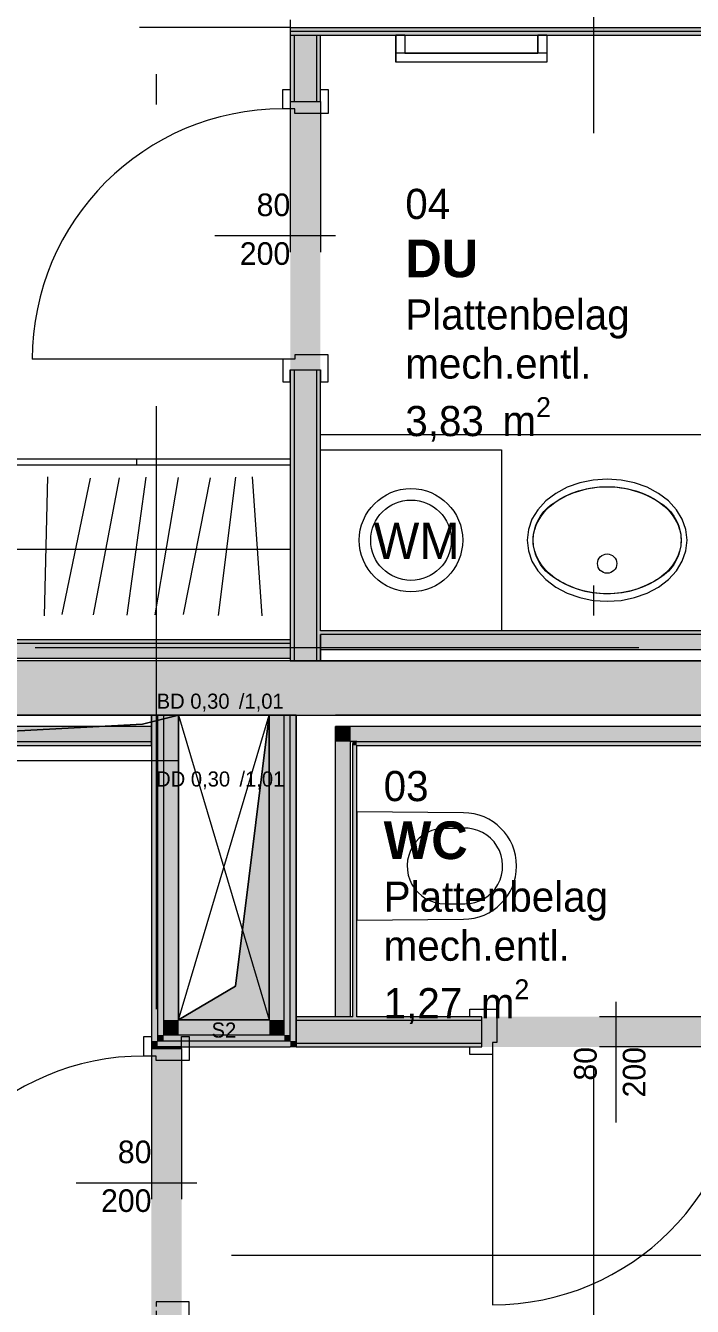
# Model space of a CAD drawing. Header units: metres. Extents: x -4 to 206, y -18 to 45.
# Drawn here: x 2.568 to 4.777, y -8.185 to -3.939 of the extents above; entities that cross this region are included whole.
import ezdxf

# ---------------------------------------------------------------- set-up
doc = ezdxf.new("R2010")
doc.units = ezdxf.units.M
doc.header["$MEASUREMENT"] = 0
for name, pattern in [('Achse', [0.004, 0.002, -0.001, 0, -0.001]), ('Punkt 1_1', [0.075, 0.025, -0.05]), ('Schnittlinie', [0.006, 0.003, -0.0015, 0, -0.0015]), ('Strichlinie eng', [0.002, 0.0015, -0.0005]), ('Untersicht', [0.001, 0.0005, -0.0005])]:
    doc.linetypes.add(name, pattern=pattern)
for name, color, linetype in [('3._3.Stock PP STG1_1_000 Achsraster', 7, 'Continuous'), ('3._3.Stock PP STG1_1_120 Wand Innen tragend', 7, 'Continuous'), ('3._3.Stock PP STG1_1_130 Wand Innen', 7, 'Continuous'), ('3._3.Stock PP STG1_1_170 Schachtwände', 7, 'Continuous'), ('3._3.Stock PP STG1_1_270 Deckendurchbruchsymbol', 7, 'Continuous'), ('3._3.Stock PP STG1_1_510 Möblierung', 7, 'Continuous'), ('3._3.Stock PP STG1_1_540 Sanitäreinrichtung', 7, 'Continuous'), ('3._3.Stock PP STG1_1_810 Raum', 7, 'Continuous'), ('3._3.Stock PP STG1_1_815 Raumbegrenzung', 7, 'Continuous'), ('3._3.Stock PP STG1_1_851 Marker Schnitt', 7, 'Continuous')]:
    doc.layers.add(name, color=color, linetype=linetype)
doc.styles.add('ERSTELLTER_STIL_2', font='')
doc.styles.add('ERSTELLTER_STIL_6', font='')
doc.styles.add('ERSTELLTER_STIL_7', font='')
doc.styles.get('ERSTELLTER_STIL_2').set_extended_font_data('Eurostile')
doc.styles.get('ERSTELLTER_STIL_6').set_extended_font_data('Eurostile', bold=True)
doc.styles.get('ERSTELLTER_STIL_7').set_extended_font_data('Muli')
doc.linetypes.add('Grenze Bundesland', pattern='A,0,[2,415_260415_PP_VA_1_6 3 St1.Shx,S=1.5873e-05,R=0,X=0,Y=0],-0.003,0', length=0.003)

msp = doc.modelspace()

# ---------------------------------------------------------------- hatches: boundary and pattern name
at = {"layer": '3._3.Stock PP STG1_1_120 Wand Innen tragend', "linetype": 'Continuous', "lineweight": 13, "true_color": 0xfb02fe}
msp.add_hatch(color=6, dxfattribs=at).paths.add_polyline_path([(3.445, -5.975), (0.3319, -5.975), (0.332, -5.9875), (3.445, -5.9875)])
at = {"layer": '3._3.Stock PP STG1_1_120 Wand Innen tragend', "linetype": 'Continuous', "lineweight": 13, "true_color": 0xffaa00}
msp.add_hatch(color=40, dxfattribs=at).paths.add_polyline_path([(3.445, -5.9875), (0.332, -5.9875), (0.3321, -6.0375), (3.445, -6.0375)])
at = {"layer": '3._3.Stock PP STG1_1_120 Wand Innen tragend', "linetype": 'Continuous', "lineweight": 13, "true_color": 0x3f7f02}
for points in [[(3.445, -6.045), (0.3322, -6.045), (0.3328, -6.225), (3.445, -6.225)], [(3.445, -6.225), (6.845, -6.225), (6.845, -6.045), (3.445, -6.045)]]:
    msp.add_hatch(color=76, dxfattribs=at).paths.add_polyline_path(points)
at = {"layer": '3._3.Stock PP STG1_1_130 Wand Innen', "linetype": 'Continuous', "lineweight": 13, "true_color": 0xfb02fe}
for points in [[(3.445, -3.9575), (6.755, -3.9575), (6.765, -3.945), (3.445, -3.945)], [(6.745, -3.9575), (3.445, -3.9575), (3.445, -3.97), (6.745, -3.97)], [(3.445, -3.97), (3.445, -4.19), (3.4575, -4.19), (3.4575, -3.97)], [(3.5325, -3.97), (3.5325, -4.19), (3.545, -4.19), (3.545, -3.97)], [(3.445, -6.045), (3.4575, -6.045), (3.4575, -5.08), (3.445, -5.08)], [(3.5325, -6.045), (3.545, -6.045), (3.545, -5.08), (3.5325, -5.08)], [(4.845, -5.945), (3.545, -5.945), (3.545, -5.9575), (4.845, -5.9575)], [(0.3332, -6.325), (2.985, -6.325), (2.985, -6.3125), (0.3331, -6.3125)], [(3.6525, -6.3125), (3.6525, -6.3188), (3.665, -6.325), (3.665, -6.3125)], [(3.665, -6.325), (3.6525, -6.3188), (3.6525, -6.325)], [(3.6525, -6.325), (3.6525, -7.225), (3.665, -7.225), (3.665, -6.325)], [(3.665, -6.325), (6.345, -6.325), (6.345, -6.3125), (3.665, -6.3125)], [(3.465, -7.225), (3.465, -7.2375), (4.08, -7.2375), (4.08, -7.225)], [(2.985, -7.325), (2.985, -7.33), (2.9975, -7.33), (2.9975, -7.325)], [(3.0725, -7.325), (3.0725, -7.33), (3.085, -7.33), (3.085, -7.325)], [(4.08, -7.3125), (3.465, -7.3125), (3.465, -7.325), (4.08, -7.325)]]:
    msp.add_hatch(color=6, dxfattribs=at).paths.add_polyline_path(points)
at = {"layer": '3._3.Stock PP STG1_1_130 Wand Innen', "linetype": 'Continuous', "lineweight": 13, "true_color": 0xffaa00}
for points in [[(3.4575, -3.97), (3.4575, -4.19), (3.5325, -4.19), (3.5325, -3.97)], [(3.4575, -6.045), (3.5325, -6.045), (3.5325, -5.08), (3.4575, -5.08)], [(4.845, -5.9575), (3.545, -5.9575), (3.545, -6.0075), (4.845, -6.0075)], [(0.3331, -6.3125), (2.985, -6.3125), (2.985, -6.2625), (0.333, -6.2625)], [(3.645, -6.2625), (3.595, -6.2625), (3.595, -6.29), (3.64, -6.3125), (3.645, -6.3125)], [(3.645, -6.3125), (6.345, -6.3125), (6.345, -6.2625), (3.645, -6.2625)], [(3.64, -6.3125), (3.595, -6.29), (3.595, -6.3125)], [(3.595, -6.3125), (3.595, -7.225), (3.645, -7.225), (3.645, -6.315), (3.64, -6.3125)], [(3.645, -6.3125), (3.64, -6.3125), (3.645, -6.315)], [(3.465, -7.2375), (3.465, -7.3125), (4.08, -7.3125), (4.08, -7.2375)], [(2.9975, -7.325), (2.9975, -7.33), (3.0725, -7.33), (3.0725, -7.325)]]:
    msp.add_hatch(color=40, dxfattribs=at).paths.add_polyline_path(points)
at = {"layer": '3._3.Stock PP STG1_1_130 Wand Innen', "linetype": 'Continuous', "lineweight": 0, "true_color": 0xffffff}
for points in [[(3.445, -5.08), (3.545, -5.08), (3.545, -4.19), (3.445, -4.19)], [(4.08, -7.325), (4.97, -7.325), (4.97, -7.225), (4.08, -7.225)], [(3.085, -8.22), (3.085, -7.33), (2.985, -7.33), (2.985, -8.22)]]:
    msp.add_hatch(color=7, dxfattribs=at).paths.add_polyline_path(points)
at = {"layer": '3._3.Stock PP STG1_1_170 Schachtwände', "linetype": 'Continuous', "lineweight": 13, "true_color": 0xfb02fe}
for points in [[(3.005, -7.305), (3.005, -6.225), (2.985, -6.225), (2.985, -7.305)], [(3.025, -7.285), (3.025, -6.225), (3.005, -6.225), (3.005, -7.285)], [(3.445, -7.285), (3.445, -6.225), (3.425, -6.225), (3.425, -7.285)], [(3.465, -7.305), (3.465, -6.225), (3.445, -6.225), (3.445, -7.305)], [(3.025, -7.285), (3.005, -7.305), (3.025, -7.305)], [(3.005, -7.285), (3.005, -7.305), (3.025, -7.285)], [(3.425, -7.285), (3.025, -7.285), (3.025, -7.305), (3.425, -7.305)], [(3.425, -7.305), (3.445, -7.305), (3.425, -7.285)], [(3.425, -7.285), (3.445, -7.305), (3.445, -7.285)], [(2.985, -7.325), (3.005, -7.325), (3.005, -7.305)], [(2.985, -7.305), (2.985, -7.325), (3.005, -7.305)], [(3.005, -7.325), (3.445, -7.325), (3.445, -7.305), (3.005, -7.305)], [(3.445, -7.325), (3.465, -7.325), (3.445, -7.305)], [(3.445, -7.305), (3.465, -7.325), (3.465, -7.305)]]:
    msp.add_hatch(color=6, dxfattribs=at).paths.add_polyline_path(points)
at = {"layer": '3._3.Stock PP STG1_1_170 Schachtwände', "linetype": 'Continuous', "lineweight": 13, "true_color": 0xffaa00}
for points in [[(3.075, -7.235), (3.075, -6.225), (3.025, -6.225), (3.025, -7.235)], [(3.425, -7.235), (3.425, -6.225), (3.375, -6.225), (3.375, -7.235)], [(3.075, -7.235), (3.025, -7.285), (3.075, -7.285)], [(3.025, -7.235), (3.025, -7.285), (3.075, -7.235)], [(3.375, -7.235), (3.075, -7.235), (3.075, -7.285), (3.375, -7.285)], [(3.375, -7.285), (3.425, -7.285), (3.375, -7.235)], [(3.375, -7.235), (3.425, -7.285), (3.425, -7.235)]]:
    msp.add_hatch(color=40, dxfattribs=at).paths.add_polyline_path(points)
at = {"layer": '3._3.Stock PP STG1_1_270 Deckendurchbruchsymbol', "linetype": 'Continuous', "lineweight": 0}
msp.add_hatch(color=8, dxfattribs=at).paths.add_polyline_path([(3.075, -7.235), (3.375, -7.235), (3.375, -6.225), (3.2638, -7.1238)])

# ---------------------------------------------------------------- linework, layer by layer
at = {"layer": '3._3.Stock PP STG1_1_000 Achsraster', "color": 5, "linetype": 'Achse', "lineweight": 0, "ltscale": 1000}
for p, q in [((3, 3), (3, -18)), ((-1.5, -6), (21, -6))]:
    msp.add_line(p, q, dxfattribs=at)
at = {"layer": '3._3.Stock PP STG1_1_120 Wand Innen tragend', "color": 7, "linetype": 'Continuous', "lineweight": 13, "ltscale": 1000}
for p, q in [((3.445, -5.9875), (0.332, -5.9875)), ((3.445, -6.0375), (0.3321, -6.0375))]:
    msp.add_line(p, q, dxfattribs=at)
at = {"layer": '3._3.Stock PP STG1_1_120 Wand Innen tragend', "color": 7, "linetype": 'Continuous', "lineweight": 18, "ltscale": 1000}
msp.add_line((3.445, -6.045), (0.3322, -6.045), dxfattribs=at)
at = {"layer": '3._3.Stock PP STG1_1_120 Wand Innen tragend', "color": 7, "linetype": 'Continuous', "lineweight": 13, "ltscale": 1000, "flags": 128}
for points in [[(3.445, -5.975), (0.3319, -5.975)], [(3.445, -5.975), (3.445, -5.9875)], [(3.445, -5.9875), (3.445, -6.0375)], [(3.445, -6.0375), (3.445, -6.045)]]:
    msp.add_lwpolyline(points, dxfattribs=at)
at = {"layer": '3._3.Stock PP STG1_1_120 Wand Innen tragend', "color": 7, "linetype": 'Continuous', "lineweight": 18, "ltscale": 1000, "flags": 128}
for points in [[(6.845, -6.045), (3.445, -6.045)], [(0.3328, -6.225), (3.445, -6.225)], [(3.445, -6.225), (6.415, -6.225)]]:
    msp.add_lwpolyline(points, dxfattribs=at)
at = {"layer": '3._3.Stock PP STG1_1_130 Wand Innen', "color": 7, "linetype": 'Continuous', "lineweight": 18, "ltscale": 1000}
for p, q in [((3.445, -3.945), (6.765, -3.945)), ((3.445, -3.9575), (6.755, -3.9575)), ((3.4575, -3.97), (3.4575, -4.19)), ((3.5325, -4.19), (3.5325, -3.97)), ((3.445, -4.19), (3.4575, -4.19)), ((3.445, -4.19), (3.4575, -4.19)), ((3.445, -4.19), (3.4575, -4.19)), ((3.4575, -4.19), (3.5325, -4.19)), ((3.4575, -4.19), (3.5325, -4.19)), ((3.4575, -4.19), (3.5325, -4.19)), ((3.5325, -4.19), (3.545, -4.19)), ((3.5325, -4.19), (3.545, -4.19)), ((3.5325, -4.19), (3.545, -4.19)), ((3.445, -5.08), (3.4575, -5.08)), ((3.445, -5.08), (3.4575, -5.08)), ((3.445, -5.08), (3.4575, -5.08)), ((3.4575, -5.08), (3.4575, -6.045)), ((3.4575, -5.08), (3.5325, -5.08)), ((3.4575, -5.08), (3.5325, -5.08)), ((3.4575, -5.08), (3.5325, -5.08)), ((3.5325, -6.045), (3.5325, -5.08)), ((3.5325, -5.08), (3.545, -5.08)), ((3.5325, -5.08), (3.545, -5.08)), ((3.5325, -5.08), (3.545, -5.08)), ((4.845, -5.9575), (3.545, -5.9575)), ((3.545, -6.0075), (4.845, -6.0075)), ((2.985, -6.2625), (0.333, -6.2625)), ((3.595, -6.29), (3.595, -6.2625)), ((3.645, -6.2625), (3.595, -6.2625)), ((3.645, -6.2625), (3.595, -6.2625)), ((6.345, -6.2625), (3.645, -6.2625)), ((0.3331, -6.3125), (2.985, -6.3125)), ((3.595, -7.225), (3.595, -6.29)), ((3.645, -6.3125), (3.645, -6.315)), ((3.6525, -6.3125), (3.645, -6.3125)), ((3.6525, -6.3125), (3.645, -6.3125)), ((3.645, -7.225), (3.645, -6.315)), ((3.6525, -6.3125), (3.6525, -6.3188)), ((3.665, -6.3125), (3.6525, -6.3125)), ((3.665, -6.3125), (3.6525, -6.3125)), ((3.6525, -7.225), (3.6525, -6.3188)), ((3.665, -6.3125), (6.345, -6.3125)), ((4.08, -7.2375), (3.465, -7.2375)), ((4.08, -7.2375), (4.08, -7.225)), ((4.08, -7.2375), (4.08, -7.225)), ((4.08, -7.2375), (4.08, -7.225)), ((4.08, -7.3125), (4.08, -7.2375)), ((4.08, -7.3125), (4.08, -7.2375)), ((4.08, -7.3125), (4.08, -7.2375)), ((2.9975, -7.33), (2.985, -7.33)), ((2.9975, -7.33), (2.985, -7.33)), ((2.9975, -7.33), (2.985, -7.33)), ((2.9975, -7.325), (2.9975, -7.33)), ((3.0725, -7.33), (2.9975, -7.33)), ((3.0725, -7.33), (2.9975, -7.33)), ((3.0725, -7.33), (2.9975, -7.33)), ((3.0725, -7.33), (3.0725, -7.325)), ((3.085, -7.33), (3.0725, -7.33)), ((3.085, -7.33), (3.0725, -7.33)), ((3.085, -7.33), (3.0725, -7.33)), ((3.465, -7.3125), (4.08, -7.3125)), ((4.08, -7.325), (4.08, -7.3125)), ((4.08, -7.325), (4.08, -7.3125)), ((4.08, -7.325), (4.08, -7.3125))]:
    msp.add_line(p, q, dxfattribs=at)
at = {"layer": '3._3.Stock PP STG1_1_130 Wand Innen', "color": 7, "linetype": 'Continuous', "lineweight": 13, "ltscale": 1000}
for p, q in [((3.42, -4.215), (3.42, -4.15)), ((3.42, -4.15), (3.445, -4.15)), ((3.445, -4.15), (3.445, -4.19)), ((3.545, -4.19), (3.545, -4.15)), ((3.545, -4.15), (3.57, -4.15)), ((3.57, -4.15), (3.57, -4.23)), ((3.445, -4.19), (3.545, -4.19)), ((3.46, -4.215), (3.42, -4.215)), ((3.46, -4.23), (3.46, -4.215)), ((3.57, -4.23), (3.46, -4.23)), ((3.195, -4.635), (3.595, -4.635)), ((3.42, -5.045), (2.59, -5.045)), ((3.46, -5.045), (3.42, -5.045)), ((3.42, -5.045), (3.42, -5.12)), ((3.57, -5.03), (3.46, -5.03)), ((3.46, -5.03), (3.46, -5.045)), ((3.57, -5.12), (3.57, -5.03)), ((3.445, -5.12), (3.445, -5.08)), ((3.445, -5.08), (3.545, -5.08)), ((3.545, -5.08), (3.545, -5.12)), ((3.42, -5.12), (3.445, -5.12)), ((3.545, -5.12), (3.57, -5.12)), ((4.525, -7.575), (4.525, -7.175)), ((4.04, -7.225), (4.04, -7.2)), ((4.04, -7.2), (4.13, -7.2)), ((4.13, -7.2), (4.13, -7.31)), ((4.08, -7.225), (4.04, -7.225)), ((4.08, -7.325), (4.08, -7.225)), ((2.96, -7.355), (2.96, -7.29)), ((2.96, -7.29), (2.985, -7.29)), ((2.985, -7.29), (2.985, -7.33)), ((3.085, -7.33), (3.085, -7.29)), ((3.085, -7.29), (3.11, -7.29)), ((3.11, -7.29), (3.11, -7.37)), ((2.985, -7.33), (3.085, -7.33)), ((4.04, -7.35), (4.04, -7.325)), ((4.04, -7.325), (4.08, -7.325)), ((4.13, -7.31), (4.115, -7.31)), ((4.115, -7.31), (4.115, -7.35)), ((3, -7.355), (2.96, -7.355)), ((3, -7.37), (3, -7.355)), ((3.11, -7.37), (3, -7.37)), ((4.115, -7.35), (4.04, -7.35)), ((4.115, -7.35), (4.115, -8.18)), ((2.735, -7.775), (3.135, -7.775)), ((3.11, -8.17), (3, -8.17)), ((3, -8.17), (3, -8.185)), ((3.11, -8.26), (3.11, -8.17))]:
    msp.add_line(p, q, dxfattribs=at)
at = {"layer": '3._3.Stock PP STG1_1_130 Wand Innen', "color": 8, "linetype": 'Untersicht', "lineweight": 13, "ltscale": 1000}
for p, q in [((3.445, -4.19), (3.445, -5.08)), ((3.545, -4.19), (3.545, -5.08)), ((4.97, -7.225), (4.08, -7.225)), ((2.985, -7.33), (2.985, -8.22)), ((3.085, -7.33), (3.085, -8.22)), ((4.97, -7.325), (4.08, -7.325))]:
    msp.add_line(p, q, dxfattribs=at)
at = {"layer": '3._3.Stock PP STG1_1_130 Wand Innen', "color": 7, "linetype": 'Continuous', "lineweight": 18, "ltscale": 1000, "flags": 128}
for points in [[(3.445, -3.92), (3.445, -3.945)], [(3.445, -3.945), (3.445, -3.9575)], [(3.445, -3.9575), (3.445, -3.97)], [(3.445, -3.97), (3.545, -3.97)], [(3.445, -3.97), (3.445, -4.19)], [(3.4575, -3.97), (3.5325, -3.97)], [(3.545, -4.19), (3.545, -3.97)], [(3.545, -3.97), (5.645, -3.97)], [(3.445, -5.08), (3.445, -6.045)], [(3.545, -5.945), (3.545, -5.08)], [(4.845, -5.945), (3.545, -5.945)], [(3.545, -5.9575), (3.545, -6.045)], [(3.545, -6.045), (3.545, -5.9575)], [(3.445, -6.045), (3.545, -6.045)], [(3.545, -6.045), (4.845, -6.045)], [(2.985, -6.225), (0.3328, -6.225)], [(2.985, -6.325), (2.985, -6.225)], [(3.465, -6.225), (3.595, -6.225)], [(3.465, -6.225), (3.465, -7.225)], [(6.345, -6.225), (3.595, -6.225)], [(0.3332, -6.325), (2.985, -6.325)], [(3.665, -7.225), (3.665, -6.325)], [(3.665, -6.325), (5.075, -6.325)], [(3.595, -7.225), (3.465, -7.225)], [(3.6525, -7.225), (3.465, -7.225)], [(3.465, -7.225), (3.465, -7.325)], [(3.645, -7.225), (3.595, -7.225)], [(3.6525, -7.225), (3.645, -7.225)], [(4.08, -7.225), (3.665, -7.225)], [(2.985, -7.325), (2.985, -7.33)], [(3.085, -7.325), (2.985, -7.325)], [(3.085, -7.33), (3.085, -7.325)], [(3.465, -7.325), (4.08, -7.325)]]:
    msp.add_lwpolyline(points, dxfattribs=at)
at = {"layer": '3._3.Stock PP STG1_1_130 Wand Innen', "color": 7, "linetype": 'Continuous', "lineweight": 13, "ltscale": 1000}
for centre, start, end in [((3.42, -5.045), 90, 180), ((2.96, -8.185), 90, 180), ((4.115, -7.35), 270, 0)]:
    msp.add_arc(centre, 0.83, start, end, dxfattribs=at)
at = {"layer": '3._3.Stock PP STG1_1_170 Schachtwände', "color": 7, "linetype": 'Continuous', "lineweight": 18, "ltscale": 1000}
for p, q in [((3.005, -6.225), (3.005, -7.285)), ((3.025, -6.225), (3.025, -7.235)), ((3.425, -7.235), (3.425, -6.225)), ((3.445, -7.285), (3.445, -6.225)), ((3.025, -7.235), (3.025, -7.285)), ((3.425, -7.285), (3.425, -7.235)), ((3.005, -7.285), (3.005, -7.305)), ((3.025, -7.285), (3.075, -7.285)), ((3.025, -7.285), (3.075, -7.285)), ((3.075, -7.285), (3.375, -7.285)), ((3.375, -7.285), (3.425, -7.285)), ((3.375, -7.285), (3.425, -7.285)), ((3.445, -7.305), (3.445, -7.285)), ((3.005, -7.305), (3.025, -7.305)), ((3.025, -7.305), (3.425, -7.305)), ((3.425, -7.305), (3.445, -7.305))]:
    msp.add_line(p, q, dxfattribs=at)
at = {"layer": '3._3.Stock PP STG1_1_170 Schachtwände', "color": 7, "linetype": 'Continuous', "lineweight": 18, "ltscale": 1000, "flags": 128}
for points in [[(2.985, -6.225), (3.005, -6.225)], [(2.985, -6.225), (2.985, -7.325)], [(3.005, -6.225), (3.025, -6.225)], [(3.025, -6.225), (3.075, -6.225)], [(3.075, -7.235), (3.075, -6.225)], [(3.425, -6.225), (3.375, -6.225)], [(3.375, -6.225), (3.375, -7.235)], [(3.445, -6.225), (3.425, -6.225)], [(3.465, -6.225), (3.445, -6.225)], [(3.465, -7.325), (3.465, -6.225)], [(3.375, -7.235), (3.075, -7.235)], [(2.985, -7.325), (3.005, -7.325)], [(3.005, -7.325), (3.445, -7.325)], [(3.465, -7.325), (3.445, -7.325)]]:
    msp.add_lwpolyline(points, dxfattribs=at)
at = {"layer": '3._3.Stock PP STG1_1_270 Deckendurchbruchsymbol', "color": 7, "linetype": 'Strichlinie eng', "lineweight": 13, "ltscale": 1000}
for p, q in [((3.075, -7.235), (3.375, -6.225)), ((3.075, -6.225), (3.375, -7.235))]:
    msp.add_line(p, q, dxfattribs=at)
at = {"layer": '3._3.Stock PP STG1_1_270 Deckendurchbruchsymbol', "color": 1, "linetype": 'Continuous', "lineweight": 0, "ltscale": 1000, "flags": 128}
for points in [[(2.9548, -6.2548), (3.075, -6.225), (0.715, -6.2248), (0.715, -6.3748)], [(0.715, -6.3748), (3.075, -6.375), (3.075, -6.225), (2.9548, -6.2548)]]:
    msp.add_lwpolyline(points, close=True, dxfattribs=at)
at = {"layer": '3._3.Stock PP STG1_1_270 Deckendurchbruchsymbol', "color": 7, "linetype": 'Continuous', "lineweight": 13, "ltscale": 1000, "flags": 128}
for points in [[(3.2638, -7.1238), (3.375, -6.225), (3.075, -6.225), (3.075, -7.235)], [(3.075, -7.235), (3.375, -7.235), (3.375, -6.225), (3.2638, -7.1238)]]:
    msp.add_lwpolyline(points, close=True, dxfattribs=at)
at = {"layer": '3._3.Stock PP STG1_1_270 Deckendurchbruchsymbol', "color": 7, "linetype": 'Strichlinie eng', "lineweight": 13, "ltscale": 1000, "flags": 128}
msp.add_lwpolyline([(3.375, -7.235), (3.375, -6.225), (3.075, -6.225), (3.075, -7.235)], close=True, dxfattribs=at)
at = {"layer": '3._3.Stock PP STG1_1_510 Möblierung', "color": 8, "linetype": 'Continuous', "lineweight": 13, "ltscale": 1000, "true_color": 0x7e7f7f}
for p, q in [((2.935, -5.375), (2.935, -5.395)), ((0.385, -5.395), (3.445, -5.395)), ((2.6403, -5.4342), (2.6297, -5.8958)), ((3.3192, -5.4347), (3.3508, -5.8953)), ((2.7823, -5.439), (2.6877, -5.891)), ((2.8778, -5.4381), (2.7922, -5.8919)), ((2.9663, -5.4363), (2.9037, -5.8937)), ((3.0736, -5.4374), (2.9964, -5.8926)), ((3.1798, -5.4385), (3.0902, -5.8915)), ((3.2635, -5.4359), (3.2065, -5.8941)), ((0.385, -5.675), (3.445, -5.675))]:
    msp.add_line(p, q, dxfattribs=at)
at = {"layer": '3._3.Stock PP STG1_1_510 Möblierung', "color": 8, "linetype": 'Continuous', "lineweight": 13, "ltscale": 1000, "true_color": 0x7e7f7f, "flags": 128}
msp.add_lwpolyline([(0.385, -5.375), (3.445, -5.375), (3.445, -5.975), (0.385, -5.975)], close=True, dxfattribs=at)
at = {"layer": '3._3.Stock PP STG1_1_540 Sanitäreinrichtung', "color": 150, "linetype": 'Continuous', "lineweight": 13, "ltscale": 1000, "true_color": 0x0f7ffe}
for p, q in [((3.795, -3.97), (3.795, -4.06)), ((3.825, -3.97), (3.795, -3.97)), ((3.825, -3.97), (3.825, -4.03)), ((4.265, -3.97), (4.265, -4.03)), ((4.295, -3.97), (4.265, -3.97)), ((4.295, -3.97), (4.295, -4.06)), ((4.295, -4.03), (3.795, -4.03)), ((4.295, -4.06), (3.795, -4.06)), ((3.9581, -6.5992), (4.023, -6.5992)), ((3.9581, -6.8508), (4.023, -6.8508))]:
    msp.add_line(p, q, dxfattribs=at)
at = {"layer": '3._3.Stock PP STG1_1_540 Sanitäreinrichtung', "color": 150, "linetype": 'Continuous', "lineweight": 13, "ltscale": 1000, "true_color": 0x0f7ffe, "flags": 128}
for points in [[(4.295, -3.97), (4.295, -4.06), (3.795, -4.06), (3.795, -3.97), (3.825, -3.97), (3.825, -4.03), (4.265, -4.03), (4.265, -3.97)], [(3.545, -5.2949), (4.845, -5.2949), (4.845, -5.9449), (3.545, -5.9449)]]:
    msp.add_lwpolyline(points, close=True, dxfattribs=at)
at = {"layer": '3._3.Stock PP STG1_1_540 Sanitäreinrichtung', "color": 150, "linetype": 'Punkt 1_1', "lineweight": 13, "ltscale": 1000, "true_color": 0x0f7ffe, "flags": 128}
msp.add_lwpolyline([(3.545, -5.9449), (3.545, -5.3449), (4.145, -5.3449), (4.145, -5.9449)], close=True, dxfattribs=at)
at = {"layer": '3._3.Stock PP STG1_1_540 Sanitäreinrichtung', "color": 150, "linetype": 'Grenze Bundesland', "lineweight": 13, "ltscale": 1000, "true_color": 0x0f7ffe, "flags": 128}
msp.add_lwpolyline([(4.495, -5.8474), (4.541, -5.8443), (4.5856, -5.8352), (4.6275, -5.8203), (4.6653, -5.8), (4.698, -5.7751), (4.7245, -5.7461), (4.744, -5.7141), (4.756, -5.6801), (4.76, -5.6449), (4.756, -5.6097), (4.744, -5.5756), (4.7245, -5.5436), (4.698, -5.5147), (4.6653, -5.4898), (4.6275, -5.4695), (4.5856, -5.4546), (4.541, -5.4455), (4.495, -5.4424), (4.449, -5.4455), (4.4044, -5.4546), (4.3625, -5.4695), (4.3247, -5.4898), (4.292, -5.5147), (4.2655, -5.5436), (4.246, -5.5756), (4.234, -5.6097), (4.23, -5.6449), (4.234, -5.6801), (4.246, -5.7141), (4.2655, -5.7461), (4.292, -5.7751), (4.3247, -5.8), (4.3625, -5.8203), (4.4044, -5.8352), (4.449, -5.8443)], close=True, dxfattribs=at)
at = {"layer": '3._3.Stock PP STG1_1_540 Sanitäreinrichtung', "color": 150, "linetype": 'Continuous', "lineweight": 13, "ltscale": 1000, "true_color": 0x0f7ffe, "flags": 128}
for points in [[(4.495, -5.8224, -0.146813), (4.3218, -5.7704, -0.265687), (4.25, -5.6449, -0.265687), (4.3218, -5.5194, -0.146813), (4.495, -5.4674, -0.146813), (4.6682, -5.5194, -0.265687), (4.74, -5.6449, -0.265687), (4.6682, -5.7704, -0.146813)], [(3.665, -6.545), (3.665, -6.905), (4.0185, -6.9015, 0.999827), (4.0185, -6.5485)]]:
    msp.add_lwpolyline(points, format="xyb", close=True, dxfattribs=at)
at = {"layer": '3._3.Stock PP STG1_1_540 Sanitäreinrichtung', "color": 150, "linetype": 'Punkt 1_1', "lineweight": 13, "ltscale": 1000, "true_color": 0x0f7ffe}
for radius in [0.1714, 0.1333]:
    msp.add_circle((3.845, -5.6449), radius, dxfattribs=at)
at = {"layer": '3._3.Stock PP STG1_1_540 Sanitäreinrichtung', "color": 150, "linetype": 'Continuous', "lineweight": 13, "ltscale": 1000, "true_color": 0x0f7ffe}
msp.add_circle((4.495, -5.7224), 0.032, dxfattribs=at)
for centre, start, end in [((3.9581, -6.725), 87.5706, 269.9593), ((4.0229, -6.725), 270.0407, 92.4294)]:
    msp.add_arc(centre, 0.1258, start, end, dxfattribs=at)
msp.add_ellipse((4.495, -5.6449), major_axis=(0.245, 0), ratio=0.72449, dxfattribs=at)
at = {"layer": '3._3.Stock PP STG1_1_815 Raumbegrenzung', "color": 8, "linetype": 'Untersicht', "lineweight": 13, "ltscale": 1000, "flags": 128}
msp.add_lwpolyline([(3.445, -3.945), (2.445, -3.945)], dxfattribs=at)
at = {"layer": '3._3.Stock PP STG1_1_851 Marker Schnitt', "color": 7, "linetype": 'Schnittlinie', "lineweight": 13, "ltscale": 1000}
for p, q in [((4.45, 4.805), (4.45, -18)), ((-2.85, -8.015), (14.6743, -8.015))]:
    msp.add_line(p, q, dxfattribs=at)

# ---------------------------------------------------------------- texts
at = {"layer": '3._3.Stock PP STG1_1_130 Wand Innen', "color": 7, "linetype": 'Continuous', "lineweight": 13, "char_height": 0.075, "attachment_point": 9, "style": 'ERSTELLTER_STIL_2'}
for s, insert in [('\\A1;{\\pqr;\\pt0;\\fEurostile|b0|i0|c0|p0;\\W1.000000;80}', (3.445, -4.5714)), ('\\A1;{\\pqr;\\pt0;\\fEurostile|b0|i0|c0|p0;\\W1.000000;200}', (3.445, -4.733)), ('\\A1;{\\pqr;\\pt0;\\fEurostile|b0|i0|c0|p0;\\W1.000000;80}', (2.985, -7.7114)), ('\\A1;{\\pqr;\\pt0;\\fEurostile|b0|i0|c0|p0;\\W1.000000;200}', (2.985, -7.873))]:
    msp.add_mtext(s, dxfattribs=dict(at, insert=insert))
at = {"layer": '3._3.Stock PP STG1_1_130 Wand Innen', "color": 7, "linetype": 'Continuous', "lineweight": 13, "char_height": 0.075, "attachment_point": 9, "rotation": 90, "style": 'ERSTELLTER_STIL_2'}
for s, insert in [('\\A1;{\\pqr;\\pt0;\\fEurostile|b0|i0|c0|p0;\\W1.000000;80}', (4.4614, -7.325)), ('\\A1;{\\pqr;\\pt0;\\fEurostile|b0|i0|c0|p0;\\W1.000000;200}', (4.623, -7.325))]:
    msp.add_mtext(s, dxfattribs=dict(at, insert=insert))
at = {"layer": '3._3.Stock PP STG1_1_270 Deckendurchbruchsymbol', "color": 1, "linetype": 'Continuous', "lineweight": 0, "char_height": 0.05, "style": 'ERSTELLTER_STIL_2'}
for s, insert, attachment_point in [('\\A1;{\\pqc;\\pt0;\\fEurostile|b0|i0|c0|p0;\\W1.000000;BD 0,30\\fEurostile|b0|i0|c0|p0;\\W1.000000;\\A1{\\H.66x;\\S^  ;}\\fEurostile|b0|i0|c0|p0;\\W1.000000; /1,01\\fEurostile|b0|i0|c0|p0;\\W1.000000;\\A1{\\H.66x;\\S^  ;}\\fEurostile|b0|i0|c0|p0;\\W1.000000;\\fEurostile|b0|i0|c0|p0;\\W1.000000;\\A1{\\H.66x;\\S^  ;}}', (3.225, -6.2181), 8), ('\\A1;{\\pqc;\\pt0;\\fEurostile|b0|i0|c0|p0;\\W1.000000;DD 0,30\\fEurostile|b0|i0|c0|p0;\\W1.000000;\\A1{\\H.66x;\\S^  ;}\\fEurostile|b0|i0|c0|p0;\\W1.000000; /1,01\\fEurostile|b0|i0|c0|p0;\\W1.000000;\\A1{\\H.66x;\\S^  ;}\\fEurostile|b0|i0|c0|p0;\\W1.000000;\\fEurostile|b0|i0|c0|p0;\\W1.000000;\\A1{\\H.66x;\\S^  ;}}', (3.225, -6.4761), 8), ('\\A1;{\\pqc;\\pt0;\\fEurostile|b0|i0|c0|p0;\\W1.000000;S2}', (3.225, -7.2439), 2)]:
    msp.add_mtext(s, dxfattribs=dict(at, insert=insert, attachment_point=attachment_point))
at = {"layer": '3._3.Stock PP STG1_1_540 Sanitäreinrichtung', "color": 150, "linetype": 'Continuous', "lineweight": 13, "true_color": 0x0f7ffe, "insert": (4.0064, -5.6466), "char_height": 0.12, "attachment_point": 6, "style": 'ERSTELLTER_STIL_7'}
msp.add_mtext('\\A1;{\\pqr;\\fMuli|b0|i0|c0|p0;\\W1.000000;WM}', dxfattribs=at)
at = {"layer": '3._3.Stock PP STG1_1_810 Raum', "color": 7, "linetype": 'Continuous', "lineweight": 13, "attachment_point": 1}
for s, insert, char_height, style in [('\\A1;{\\pql;\\pt0;\\fEurostile|b0|i0|c0|p0;\\W1.000000;04}', (3.8262, -4.4798), 0.1, 'ERSTELLTER_STIL_2'), ('\\A1;{\\pql;\\pt0;\\fEurostile|b1|i0|c0|p0;\\W1.000000;DU}', (3.8262, -4.648), 0.125, 'ERSTELLTER_STIL_6'), ('\\A1;{\\pql;\\pt0;\\fEurostile|b0|i0|c0|p0;\\W1.000000;Plattenbelag}', (3.8262, -4.8465), 0.1, 'ERSTELLTER_STIL_2'), ('\\A1;{\\pql;\\pt0;\\fEurostile|b0|i0|c0|p0;\\W1.000000;mech.entl.}', (3.8262, -5.009), 0.1, 'ERSTELLTER_STIL_2'), ('\\A1;{\\pql;\\pt0,0.05;\\fEurostile|b0|i0|c0|p0;\\W1.000000;3,83\\fEurostile|b0|i0|c0|p0;\\W1.000000;\\A1{\\H.66x;\\S^  ;}\\fEurostile|b0|i0|c0|p0;\\W1.000000; m\\fEurostile|b0|i0|c0|p0;\\W1.000000;\\A1{\\H.66x;\\S2^  ;}}', (3.8262, -5.1705), 0.1, 'ERSTELLTER_STIL_2'), ('\\A1;{\\pql;\\pt0;\\fEurostile|b0|i0|c0|p0;\\W1.000000;03}', (3.7545, -6.4099), 0.1, 'ERSTELLTER_STIL_2'), ('\\A1;{\\pql;\\pt0;\\fEurostile|b1|i0|c0|p0;\\W1.000000;WC}', (3.7545, -6.5771), 0.125, 'ERSTELLTER_STIL_6'), ('\\A1;{\\pql;\\pt0;\\fEurostile|b0|i0|c0|p0;\\W1.000000;Plattenbelag}', (3.7545, -6.7766), 0.1, 'ERSTELLTER_STIL_2'), ('\\A1;{\\pql;\\pt0;\\fEurostile|b0|i0|c0|p0;\\W1.000000;mech.entl.}', (3.7545, -6.9391), 0.1, 'ERSTELLTER_STIL_2'), ('\\A1;{\\pql;\\pt0,0.05;\\fEurostile|b0|i0|c0|p0;\\W1.000000;1,27\\fEurostile|b0|i0|c0|p0;\\W1.000000;\\A1{\\H.66x;\\S^  ;}\\fEurostile|b0|i0|c0|p0;\\W1.000000; m\\fEurostile|b0|i0|c0|p0;\\W1.000000;\\A1{\\H.66x;\\S2^  ;}}', (3.7545, -7.1006), 0.1, 'ERSTELLTER_STIL_2')]:
    msp.add_mtext(s, dxfattribs=dict(at, insert=insert, char_height=char_height, style=style))

doc.saveas('drawing.dxf')
